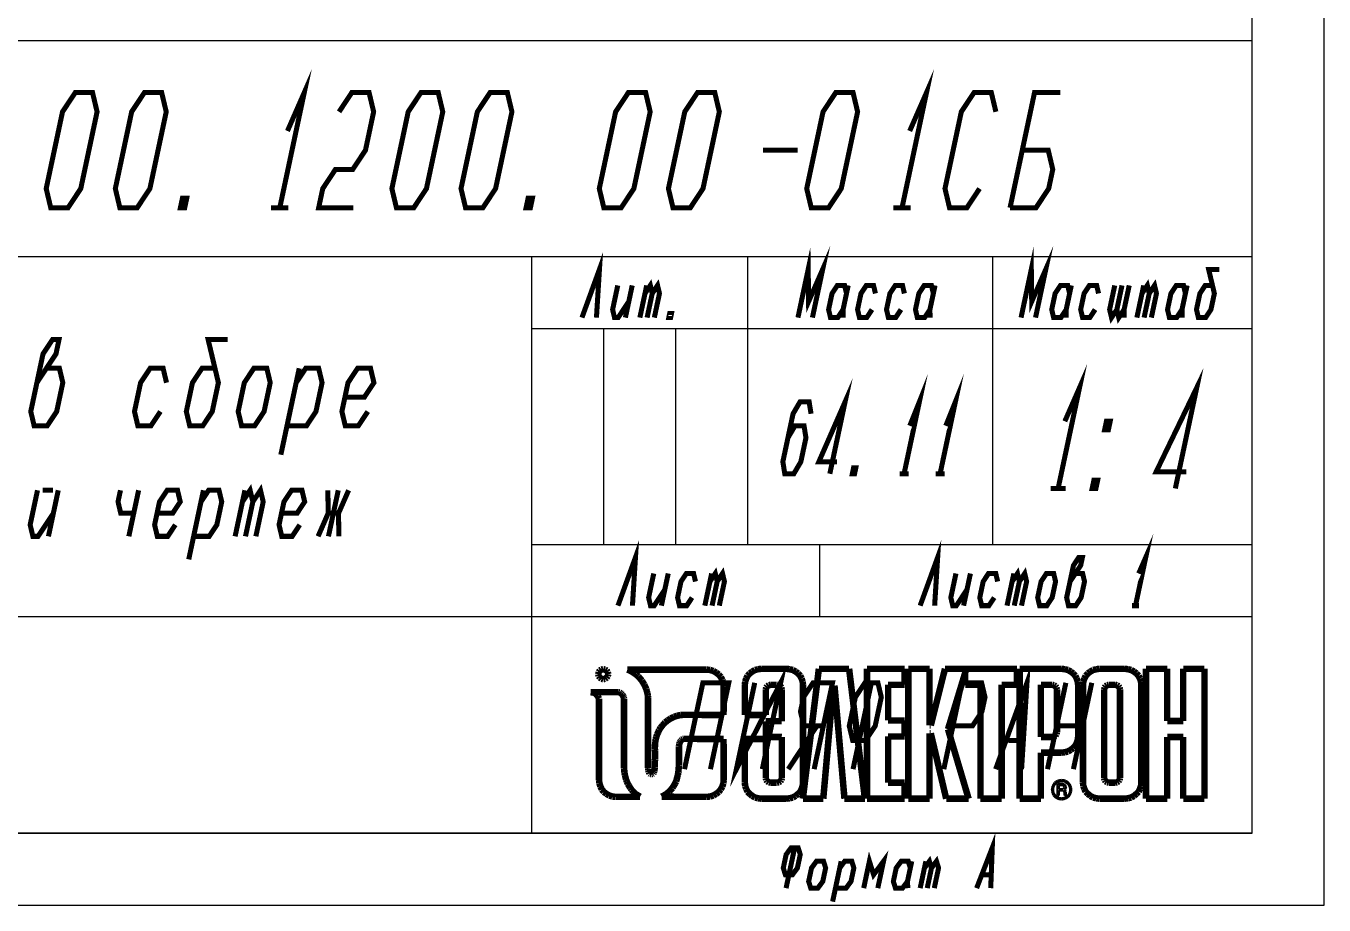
# Model space of a CAD drawing. Header units: millimetres. Extents: x 0 to 420, y 0 to 594.
# Drawn here: x 329.9 to 420, y 0 to 61 of the extents above; entities that cross this region are included whole.
import ezdxf

# ---------------------------------------------------------------- set-up
doc = ezdxf.new("R2010")
doc.units = ezdxf.units.MM
doc.header["$LTSCALE"] = 38.72
doc.layers.get('0').update_dxf_attribs({"linetype": 'CONTINUOUS'})

# ---------------------------------------------------------------- blocks, each defined once
blk = doc.blocks.new('ELEKTRON_BL0', base_point=(390.389, 11.865))
at = {"color": 2, "linetype": 'Continuous'}
for points, const_width in [([(369.609, 16.028), (369.637, 16.167)], 0.452), ([(369.637, 15.903), (369.609, 16.028)], 0.452), ([(369.637, 16.167), (369.72, 16.279)], 0.452), ([(369.72, 16.279), (369.832, 16.348)], 0.452), ([(369.832, 16.348), (369.956, 16.376)], 0.452), ([(369.956, 16.376), (370.082, 16.348)], 0.452), ([(370.082, 16.348), (370.193, 16.279)], 0.452), ([(370.193, 16.279), (370.276, 16.167)], 0.452), ([(370.276, 16.167), (370.304, 16.028)], 0.452), ([(370.304, 16.028), (370.276, 15.903)], 0.452), ([(377.143, 16.348), (371.625, 16.348)], 0.452), ([(371.625, 16.348), (371.708, 16.32)], 0.452), ([(371.708, 16.32), (371.791, 16.279)], 0.452), ([(371.791, 16.279), (371.875, 16.237)], 0.452), ([(371.875, 16.237), (371.958, 16.195)], 0.452), ([(371.958, 16.195), (372.042, 16.14)], 0.452), ([(372.042, 16.14), (372.125, 16.084)], 0.452), ([(372.125, 16.084), (372.208, 16.028)], 0.452), ([(372.208, 16.028), (372.292, 15.959)], 0.452), ([(377.379, 16.32), (377.143, 16.348)], 0.452), ([(377.601, 16.251), (377.379, 16.32)], 0.452), ([(377.796, 16.14), (377.601, 16.251)], 0.452), ([(377.977, 16.001), (377.796, 16.14)], 0.452), ([(378.116, 15.834), (377.977, 16.001)], 0.452), ([(380.131, 16.084), (379.978, 15.917)], 0.452), ([(380.298, 16.209), (380.131, 16.084)], 0.452), ([(380.493, 16.32), (380.298, 16.209)], 0.452), ([(380.715, 16.376), (380.493, 16.32)], 0.452), ([(380.937, 16.404), (380.715, 16.376)], 0.452), ([(382.661, 16.404), (380.937, 16.404)], 0.452), ([(382.897, 16.376), (382.661, 16.404)], 0.452), ([(383.12, 16.32), (382.897, 16.376)], 0.452), ([(383.314, 16.209), (383.12, 16.32)], 0.452), ([(383.481, 16.084), (383.314, 16.209)], 0.452), ([(383.634, 15.917), (383.481, 16.084)], 0.452), ([(384.927, 16.404), (383.815, 7.383)], 0.452), ([(387.026, 16.404), (384.927, 16.404)], 0.452), ([(388.124, 7.383), (387.026, 16.404)], 0.452), ([(390.876, 16.404), (388.263, 16.404)], 0.452), ([(388.263, 16.404), (388.263, 7.383)], 0.452), ([(390.876, 15.292), (390.876, 16.404)], 0.452), ([(392.613, 16.404), (391.14, 16.404)], 0.452), ([(391.14, 16.404), (391.14, 7.383)], 0.452), ([(392.613, 12.47), (392.613, 16.404)], 0.452), ([(393.684, 16.404), (392.697, 12.47)], 0.452), ([(395.171, 16.404), (393.684, 16.404)], 0.452), ([(393.892, 12.206), (395.171, 16.404)], 0.452), ([(398.688, 16.404), (395.088, 16.404)], 0.452), ([(395.088, 16.404), (395.088, 15.292)], 0.452), ([(398.688, 15.292), (398.688, 16.404)], 0.452), ([(401.76, 16.404), (398.868, 16.404)], 0.452), ([(398.868, 16.404), (398.868, 7.383)], 0.452), ([(401.996, 16.376), (401.76, 16.404)], 0.452), ([(402.218, 16.32), (401.996, 16.376)], 0.452), ([(402.413, 16.209), (402.218, 16.32)], 0.452), ([(402.579, 16.084), (402.413, 16.209)], 0.452), ([(402.733, 15.917), (402.579, 16.084)], 0.452), ([(403.608, 16.084), (403.455, 15.917)], 0.452), ([(403.775, 16.209), (403.608, 16.084)], 0.452), ([(403.97, 16.32), (403.775, 16.209)], 0.452), ([(404.192, 16.376), (403.97, 16.32)], 0.452), ([(404.414, 16.404), (404.192, 16.376)], 0.452), ([(406.152, 16.404), (404.414, 16.404)], 0.452), ([(406.388, 16.376), (406.152, 16.404)], 0.452), ([(406.611, 16.32), (406.388, 16.376)], 0.452), ([(406.805, 16.209), (406.611, 16.32)], 0.452), ([(406.972, 16.084), (406.805, 16.209)], 0.452), ([(407.125, 15.917), (406.972, 16.084)], 0.452), ([(409.113, 16.404), (407.639, 16.404)], 0.452), ([(407.639, 16.404), (407.639, 7.383)], 0.452), ([(409.113, 12.776), (409.113, 16.404)], 0.452), ([(411.698, 16.404), (410.224, 16.404)], 0.452), ([(410.224, 16.404), (410.224, 12.776)], 0.452), ([(411.698, 7.383), (411.698, 16.404)], 0.452), ([(369.72, 15.792), (369.637, 15.903)], 0.452), ([(369.832, 15.709), (369.72, 15.792)], 0.452), ([(369.956, 15.681), (369.832, 15.709)], 0.452), ([(370.082, 15.709), (369.956, 15.681)], 0.452), ([(370.193, 15.792), (370.082, 15.709)], 0.452), ([(370.276, 15.903), (370.193, 15.792)], 0.452), ([(372.292, 15.959), (372.389, 15.876)], 0.452), ([(372.389, 15.876), (372.472, 15.778)], 0.452), ([(372.472, 15.778), (372.556, 15.681)], 0.452), ([(372.556, 15.681), (372.639, 15.584)], 0.452), ([(372.639, 15.584), (372.723, 15.445)], 0.452), ([(372.723, 15.445), (372.806, 15.306)], 0.452), ([(372.806, 15.306), (372.876, 15.153)], 0.452), ([(372.876, 15.153), (372.945, 15)], 0.452), ([(378.227, 15.625), (378.116, 15.834)], 0.452), ([(378.297, 15.403), (378.227, 15.625)], 0.452), ([(378.324, 15.167), (378.297, 15.403)], 0.452), ([(378.31, 13.193), (378.324, 15.167)], 0.452), ([(379.812, 15.514), (379.784, 15.292)], 0.452), ([(379.784, 15.292), (379.784, 13.193)], 0.452), ([(379.881, 15.723), (379.812, 15.514)], 0.452), ([(379.978, 15.917), (379.881, 15.723)], 0.452), ([(381.243, 14.972), (381.271, 15.097)], 0.452), ([(381.271, 15.097), (381.341, 15.194)], 0.452), ([(381.341, 15.194), (381.452, 15.264)], 0.452), ([(381.452, 15.264), (381.591, 15.292)], 0.452), ([(381.591, 15.292), (382.008, 15.292)], 0.452), ([(382.008, 15.292), (382.147, 15.264)], 0.452), ([(382.147, 15.264), (382.258, 15.194)], 0.452), ([(382.258, 15.194), (382.327, 15.097)], 0.452), ([(382.327, 15.097), (382.355, 14.972)], 0.452), ([(383.731, 15.723), (383.634, 15.917)], 0.452), ([(383.801, 15.514), (383.731, 15.723)], 0.452), ([(383.829, 15.292), (383.801, 15.514)], 0.452), ([(383.829, 8.495), (383.829, 15.292)], 0.452), ([(385.232, 7.383), (385.928, 15.236)], 0.452), ([(385.928, 15.236), (386.011, 15.236)], 0.452), ([(386.011, 15.236), (386.706, 7.383)], 0.452), ([(389.736, 12.818), (389.736, 15.292)], 0.452), ([(389.736, 15.292), (390.876, 15.292)], 0.452), ([(395.088, 15.292), (396.144, 15.292)], 0.452), ([(396.144, 15.292), (396.144, 7.383)], 0.452), ([(397.617, 7.383), (397.617, 15.292)], 0.452), ([(397.617, 15.292), (398.688, 15.292)], 0.452), ([(400.342, 15.292), (401.12, 15.292)], 0.452), ([(400.342, 11.664), (400.342, 15.292)], 0.452), ([(401.12, 15.292), (401.245, 15.264)], 0.452), ([(401.245, 15.264), (401.356, 15.194)], 0.452), ([(401.356, 15.194), (401.426, 15.097)], 0.452), ([(401.426, 15.097), (401.454, 14.972)], 0.452), ([(402.83, 15.723), (402.733, 15.917)], 0.452), ([(402.899, 15.514), (402.83, 15.723)], 0.452), ([(402.927, 15.292), (402.899, 15.514)], 0.452), ([(402.927, 11.664), (402.927, 15.292)], 0.452), ([(403.289, 15.514), (403.261, 15.292)], 0.452), ([(403.261, 15.292), (403.261, 8.495)], 0.452), ([(403.358, 15.723), (403.289, 15.514)], 0.452), ([(403.455, 15.917), (403.358, 15.723)], 0.452), ([(404.734, 14.972), (404.762, 15.097)], 0.452), ([(404.762, 15.097), (404.831, 15.194)], 0.452), ([(404.831, 15.194), (404.943, 15.264)], 0.452), ([(404.943, 15.264), (405.068, 15.292)], 0.452), ([(405.068, 15.292), (405.499, 15.292)], 0.452), ([(405.499, 15.292), (405.624, 15.264)], 0.452), ([(405.624, 15.264), (405.735, 15.194)], 0.452), ([(405.735, 15.194), (405.804, 15.097)], 0.452), ([(405.804, 15.097), (405.832, 14.972)], 0.452), ([(407.222, 15.723), (407.125, 15.917)], 0.452), ([(407.292, 15.514), (407.222, 15.723)], 0.452), ([(407.319, 15.292), (407.292, 15.514)], 0.452), ([(407.319, 8.495), (407.319, 15.292)], 0.452), ([(371.027, 14.777), (369.081, 14.777)], 0.452), ([(369.081, 14.777), (369.206, 14.764)], 0.452), ([(369.206, 14.764), (369.317, 14.736)], 0.452), ([(369.317, 14.736), (369.401, 14.694)], 0.452), ([(369.401, 14.694), (369.47, 14.638)], 0.452), ([(369.47, 14.638), (369.526, 14.569)], 0.452), ([(369.526, 14.569), (369.581, 14.499)], 0.452), ([(369.581, 14.499), (369.623, 14.416)], 0.452), ([(369.623, 14.416), (369.665, 14.333)], 0.452), ([(369.665, 14.333), (369.665, 8.689)], 0.452), ([(371.096, 14.764), (371.027, 14.777)], 0.452), ([(371.166, 14.722), (371.096, 14.764)], 0.452), ([(371.221, 14.68), (371.166, 14.722)], 0.452), ([(371.277, 14.624), (371.221, 14.68)], 0.452), ([(371.319, 14.555), (371.277, 14.624)], 0.452), ([(371.36, 14.472), (371.319, 14.555)], 0.452), ([(371.388, 14.402), (371.36, 14.472)], 0.452), ([(371.402, 14.333), (371.388, 14.402)], 0.452), ([(371.402, 9.676), (371.402, 14.333)], 0.452), ([(372.945, 15), (372.987, 14.847)], 0.452), ([(372.987, 14.847), (373.028, 14.694)], 0.452), ([(373.028, 14.694), (373.056, 14.541)], 0.452), ([(373.056, 14.541), (373.07, 14.374)], 0.452), ([(373.07, 14.374), (373.07, 9.648)], 0.452), ([(381.243, 13.193), (381.243, 14.972)], 0.452), ([(382.355, 14.972), (382.355, 12.762)], 0.452), ([(401.454, 14.972), (401.454, 11.997)], 0.452), ([(404.734, 8.814), (404.734, 14.972)], 0.452), ([(405.832, 14.972), (405.832, 8.814)], 0.452), ([(373.932, 12.303), (374.085, 12.498)], 0.452), ([(374.085, 12.498), (374.252, 12.678)], 0.452), ([(374.252, 12.678), (374.446, 12.831)], 0.452), ([(374.446, 12.831), (374.641, 12.956)], 0.452), ([(374.641, 12.956), (374.863, 13.068)], 0.452), ([(374.863, 13.068), (375.086, 13.137)], 0.452), ([(375.086, 13.137), (375.322, 13.193)], 0.452), ([(375.322, 13.193), (375.572, 13.207)], 0.452), ([(375.572, 13.207), (378.31, 13.193)], 0.452), ([(379.784, 13.193), (381.243, 13.193)], 0.452), ([(382.355, 12.762), (381.243, 12.762)], 0.452), ([(381.243, 12.762), (381.243, 11.678)], 0.452), ([(390.876, 12.818), (389.736, 12.818)], 0.452), ([(390.876, 11.706), (390.876, 12.818)], 0.452), ([(392.697, 12.47), (392.613, 12.47)], 0.452), ([(410.224, 12.776), (409.113, 12.776)], 0.452), ([(373.57, 11.33), (373.598, 11.497)], 0.452), ([(373.598, 11.497), (373.64, 11.664)], 0.452), ([(373.64, 11.664), (373.696, 11.831)], 0.452), ([(373.696, 11.831), (373.765, 11.984)], 0.452), ([(373.765, 11.984), (373.835, 12.15)], 0.452), ([(373.835, 12.15), (373.932, 12.303)], 0.452), ([(375.405, 11.483), (375.489, 11.525)], 0.452), ([(375.489, 11.525), (375.572, 11.539)], 0.452), ([(375.572, 11.539), (378.31, 11.525)], 0.452), ([(378.31, 11.525), (378.324, 8.689)], 0.452), ([(381.243, 11.525), (379.784, 11.525)], 0.452), ([(379.784, 11.525), (379.784, 8.495)], 0.452), ([(381.243, 11.678), (382.355, 11.664)], 0.452), ([(381.243, 8.814), (381.243, 11.525)], 0.452), ([(382.355, 11.664), (382.355, 8.814)], 0.452), ([(389.736, 8.495), (389.736, 11.706)], 0.452), ([(389.736, 11.706), (390.876, 11.706)], 0.452), ([(392.613, 7.383), (392.613, 11.928)], 0.452), ([(392.613, 11.928), (392.697, 11.928)], 0.452), ([(392.697, 11.928), (393.767, 7.383)], 0.452), ([(395.324, 7.383), (393.892, 12.206)], 0.452), ([(401.12, 11.664), (400.342, 11.664)], 0.452), ([(401.245, 11.692), (401.12, 11.664)], 0.452), ([(401.356, 11.761), (401.245, 11.692)], 0.452), ([(401.426, 11.872), (401.356, 11.761)], 0.452), ([(401.454, 11.997), (401.426, 11.872)], 0.452), ([(402.899, 11.455), (402.927, 11.664)], 0.452), ([(409.113, 7.383), (409.113, 11.664)], 0.452), ([(409.113, 11.664), (410.224, 11.664)], 0.452), ([(410.224, 11.664), (410.224, 7.383)], 0.452), ([(373.543, 10.969), (373.557, 11.149)], 0.452), ([(373.543, 10.83), (373.543, 10.969)], 0.452), ([(373.557, 10.691), (373.543, 10.83)], 0.452), ([(373.557, 11.149), (373.57, 11.33)], 0.452), ([(373.557, 10.552), (373.557, 10.691)], 0.452), ([(375.211, 11.025), (375.225, 11.108)], 0.452), ([(375.211, 10.871), (375.211, 11.025)], 0.452), ([(375.211, 10.719), (375.211, 10.871)], 0.452), ([(375.211, 10.58), (375.211, 10.719)], 0.452), ([(375.225, 11.108), (375.239, 11.191)], 0.452), ([(375.239, 11.191), (375.266, 11.275)], 0.452), ([(375.266, 11.275), (375.308, 11.358)], 0.452), ([(375.308, 11.358), (375.35, 11.428)], 0.452), ([(375.35, 11.428), (375.405, 11.483)], 0.452), ([(401.76, 10.58), (401.996, 10.607)], 0.452), ([(401.996, 10.607), (402.218, 10.663)], 0.452), ([(402.218, 10.663), (402.413, 10.774)], 0.452), ([(402.413, 10.774), (402.579, 10.899)], 0.452), ([(402.579, 10.899), (402.733, 11.066)], 0.452), ([(402.733, 11.066), (402.83, 11.247)], 0.452), ([(402.83, 11.247), (402.899, 11.455)], 0.452), ([(373.543, 9.996), (373.557, 10.135)], 0.452), ([(373.543, 9.857), (373.543, 9.996)], 0.452), ([(373.543, 9.773), (373.543, 9.857)], 0.452), ([(373.543, 9.676), (373.543, 9.773)], 0.452), ([(373.557, 10.413), (373.557, 10.552)], 0.452), ([(373.557, 10.274), (373.557, 10.413)], 0.452), ([(373.557, 10.135), (373.557, 10.274)], 0.452), ([(375.197, 9.551), (375.211, 9.718)], 0.452), ([(375.211, 10.427), (375.211, 10.58)], 0.452), ([(375.211, 10.274), (375.211, 10.427)], 0.452), ([(375.211, 10.135), (375.211, 10.274)], 0.452), ([(375.211, 9.982), (375.211, 10.135)], 0.452), ([(375.211, 9.829), (375.211, 9.982)], 0.452), ([(375.211, 9.718), (375.211, 9.829)], 0.452), ([(400.342, 7.383), (400.342, 10.58)], 0.452), ([(400.342, 10.58), (401.76, 10.58)], 0.452), ([(371.402, 9.509), (371.402, 9.676)], 0.452), ([(371.416, 9.356), (371.402, 9.509)], 0.452), ([(371.43, 9.19), (371.416, 9.356)], 0.452), ([(371.458, 9.037), (371.43, 9.19)], 0.452), ([(371.499, 8.884), (371.458, 9.037)], 0.452), ([(371.541, 8.717), (371.499, 8.884)], 0.452), ([(373.07, 9.648), (373.07, 9.593)], 0.452), ([(373.07, 9.593), (373.07, 9.523)], 0.452), ([(373.07, 9.523), (373.084, 9.454)], 0.452), ([(373.084, 9.454), (373.084, 9.384)], 0.452), ([(373.084, 9.384), (373.098, 9.315)], 0.452), ([(373.098, 9.315), (373.112, 9.245)], 0.452), ([(373.112, 9.245), (373.14, 9.19)], 0.452), ([(373.14, 9.19), (373.167, 9.134)], 0.452), ([(373.167, 9.134), (373.209, 9.106)], 0.452), ([(373.209, 9.106), (373.292, 9.092)], 0.452), ([(373.292, 9.092), (373.376, 9.106)], 0.452), ([(373.376, 9.106), (373.432, 9.134)], 0.452), ([(373.432, 9.134), (373.473, 9.204)], 0.452), ([(373.473, 9.204), (373.501, 9.287)], 0.452), ([(373.501, 9.287), (373.515, 9.384)], 0.452), ([(373.515, 9.384), (373.529, 9.482)], 0.452), ([(373.529, 9.482), (373.543, 9.579)], 0.452), ([(373.543, 9.579), (373.543, 9.676)], 0.452), ([(375.058, 8.731), (375.099, 8.884)], 0.452), ([(375.099, 8.884), (375.141, 9.051)], 0.452), ([(375.141, 9.051), (375.169, 9.217)], 0.452), ([(375.169, 9.217), (375.183, 9.384)], 0.452), ([(375.183, 9.384), (375.197, 9.551)], 0.452), ([(381.271, 8.689), (381.243, 8.814)], 0.452), ([(382.355, 8.814), (382.327, 8.689)], 0.452), ([(404.762, 8.689), (404.734, 8.814)], 0.452), ([(405.832, 8.814), (405.804, 8.689)], 0.452), ([(369.665, 8.689), (369.692, 8.453)], 0.452), ([(369.692, 8.453), (369.762, 8.231)], 0.452), ([(369.762, 8.231), (369.859, 8.022)], 0.452), ([(369.859, 8.022), (369.998, 7.855)], 0.452), ([(371.597, 8.564), (371.541, 8.717)], 0.452), ([(371.666, 8.411), (371.597, 8.564)], 0.452), ([(371.75, 8.272), (371.666, 8.411)], 0.452), ([(371.833, 8.133), (371.75, 8.272)], 0.452), ([(371.916, 8.008), (371.833, 8.133)], 0.452), ([(372.014, 7.897), (371.916, 8.008)], 0.452), ([(372.125, 7.786), (372.014, 7.897)], 0.452), ([(374.543, 7.883), (374.655, 8.008)], 0.452), ([(374.655, 8.008), (374.766, 8.133)], 0.452), ([(374.766, 8.133), (374.849, 8.272)], 0.452), ([(374.849, 8.272), (374.947, 8.439)], 0.452), ([(374.947, 8.439), (375.016, 8.578)], 0.452), ([(375.016, 8.578), (375.058, 8.731)], 0.452), ([(378.116, 8.022), (377.977, 7.855)], 0.452), ([(378.227, 8.231), (378.116, 8.022)], 0.452), ([(378.297, 8.453), (378.227, 8.231)], 0.452), ([(378.324, 8.689), (378.297, 8.453)], 0.452), ([(379.784, 8.495), (379.812, 8.272)], 0.452), ([(379.812, 8.272), (379.881, 8.064)], 0.452), ([(379.881, 8.064), (379.978, 7.869)], 0.452), ([(381.341, 8.592), (381.271, 8.689)], 0.452), ([(381.452, 8.522), (381.341, 8.592)], 0.452), ([(381.591, 8.495), (381.452, 8.522)], 0.452), ([(382.008, 8.495), (381.591, 8.495)], 0.452), ([(382.147, 8.522), (382.008, 8.495)], 0.452), ([(382.258, 8.592), (382.147, 8.522)], 0.452), ([(382.327, 8.689), (382.258, 8.592)], 0.452), ([(383.634, 7.869), (383.731, 8.064)], 0.452), ([(383.731, 8.064), (383.801, 8.272)], 0.452), ([(383.801, 8.272), (383.829, 8.495)], 0.452), ([(390.876, 8.495), (389.736, 8.495)], 0.452), ([(390.876, 7.383), (390.876, 8.495)], 0.452), ([(401.12, 8.147), (401.106, 8.008)], 0.151), ([(401.162, 8.272), (401.12, 8.147)], 0.151), ([(401.217, 8.383), (401.162, 8.272)], 0.151), ([(401.19, 8.008), (401.204, 8.119)], 0.151), ([(401.204, 8.119), (401.231, 8.231)], 0.151), ([(401.301, 8.495), (401.217, 8.383)], 0.151), ([(401.231, 8.231), (401.287, 8.342)], 0.151), ([(401.287, 8.342), (401.356, 8.425)], 0.151), ([(401.398, 8.578), (401.301, 8.495)], 0.151), ([(401.356, 8.425), (401.454, 8.495)], 0.151), ([(401.523, 8.634), (401.398, 8.578)], 0.151), ([(401.454, 8.495), (401.551, 8.564)], 0.151), ([(401.495, 7.605), (401.495, 8.411)], 0.151), ([(401.495, 8.411), (401.871, 8.411)], 0.151), ([(401.634, 8.675), (401.523, 8.634)], 0.151), ([(401.551, 8.564), (401.662, 8.592)], 0.151), ([(401.593, 8.314), (401.593, 8.05)], 0.151), ([(401.843, 8.314), (401.593, 8.314)], 0.151), ([(401.593, 8.05), (401.843, 8.05)], 0.151), ([(401.773, 8.689), (401.634, 8.675)], 0.151), ([(401.662, 8.592), (401.773, 8.606)], 0.151), ([(401.912, 8.675), (401.773, 8.689)], 0.151), ([(401.773, 8.606), (401.898, 8.592)], 0.151), ([(401.885, 8.3), (401.843, 8.314)], 0.151), ([(401.843, 8.05), (401.898, 8.064)], 0.151), ([(401.871, 8.411), (401.954, 8.397)], 0.151), ([(401.926, 8.272), (401.885, 8.3)], 0.151), ([(401.898, 8.592), (402.01, 8.564)], 0.151), ([(401.898, 8.064), (401.926, 8.092)], 0.151), ([(402.038, 8.634), (401.912, 8.675)], 0.151), ([(401.954, 8.244), (401.926, 8.272)], 0.151), ([(401.926, 8.092), (401.954, 8.133)], 0.151), ([(401.954, 8.397), (402.024, 8.342)], 0.151), ([(401.968, 8.189), (401.954, 8.244)], 0.151), ([(401.954, 8.133), (401.968, 8.189)], 0.151), ([(402.01, 8.564), (402.107, 8.495)], 0.151), ([(402.024, 8.342), (402.079, 8.272)], 0.151), ([(402.051, 8.064), (402.024, 8.022)], 0.151), ([(402.149, 8.578), (402.038, 8.634)], 0.151), ([(402.079, 8.133), (402.051, 8.064)], 0.151), ([(402.079, 8.272), (402.093, 8.203)], 0.151), ([(402.093, 8.203), (402.079, 8.133)], 0.151), ([(402.107, 8.495), (402.204, 8.425)], 0.151), ([(402.26, 8.495), (402.149, 8.578)], 0.151), ([(402.204, 8.425), (402.274, 8.342)], 0.151), ([(402.343, 8.383), (402.26, 8.495)], 0.151), ([(402.274, 8.342), (402.329, 8.231)], 0.151), ([(402.329, 8.231), (402.357, 8.119)], 0.151), ([(402.399, 8.272), (402.343, 8.383)], 0.151), ([(402.357, 8.119), (402.371, 8.008)], 0.151), ([(402.441, 8.147), (402.399, 8.272)], 0.151), ([(402.455, 8.008), (402.441, 8.147)], 0.151), ([(403.261, 8.495), (403.289, 8.272)], 0.452), ([(403.289, 8.272), (403.358, 8.064)], 0.452), ([(403.358, 8.064), (403.455, 7.869)], 0.452), ([(404.831, 8.592), (404.762, 8.689)], 0.452), ([(404.943, 8.522), (404.831, 8.592)], 0.452), ([(405.068, 8.495), (404.943, 8.522)], 0.452), ([(405.499, 8.495), (405.068, 8.495)], 0.452), ([(405.624, 8.522), (405.499, 8.495)], 0.452), ([(405.735, 8.592), (405.624, 8.522)], 0.452), ([(405.804, 8.689), (405.735, 8.592)], 0.452), ([(407.125, 7.869), (407.222, 8.064)], 0.452), ([(407.222, 8.064), (407.292, 8.272)], 0.452), ([(407.292, 8.272), (407.319, 8.495)], 0.452), ([(369.998, 7.855), (370.179, 7.716)], 0.452), ([(370.179, 7.716), (370.374, 7.605)], 0.452), ([(370.374, 7.605), (370.596, 7.535)], 0.452), ([(370.596, 7.535), (370.832, 7.508)], 0.452), ([(370.832, 7.508), (372.514, 7.522)], 0.452), ([(372.236, 7.689), (372.125, 7.786)], 0.452), ([(372.375, 7.605), (372.236, 7.689)], 0.452), ([(372.514, 7.522), (372.375, 7.605)], 0.452), ([(374.015, 7.522), (374.168, 7.605)], 0.452), ([(377.143, 7.508), (374.015, 7.522)], 0.452), ([(374.168, 7.605), (374.307, 7.689)], 0.452), ([(374.307, 7.689), (374.432, 7.786)], 0.452), ([(374.432, 7.786), (374.543, 7.883)], 0.452), ([(377.379, 7.535), (377.143, 7.508)], 0.452), ([(377.601, 7.605), (377.379, 7.535)], 0.452), ([(377.796, 7.716), (377.601, 7.605)], 0.452), ([(377.977, 7.855), (377.796, 7.716)], 0.452), ([(379.978, 7.869), (380.131, 7.716)], 0.452), ([(380.131, 7.716), (380.298, 7.577)], 0.452), ([(380.298, 7.577), (380.493, 7.466)], 0.452), ([(380.493, 7.466), (380.715, 7.411)], 0.452), ([(380.715, 7.411), (380.937, 7.383)], 0.452), ([(380.937, 7.383), (382.661, 7.383)], 0.452), ([(382.661, 7.383), (382.897, 7.411)], 0.452), ([(382.897, 7.411), (383.12, 7.466)], 0.452), ([(383.12, 7.466), (383.314, 7.577)], 0.452), ([(383.314, 7.577), (383.481, 7.716)], 0.452), ([(383.481, 7.716), (383.634, 7.869)], 0.452), ([(383.815, 7.383), (385.232, 7.383)], 0.452), ([(386.706, 7.383), (388.124, 7.383)], 0.452), ([(388.263, 7.383), (390.876, 7.383)], 0.452), ([(391.14, 7.383), (392.613, 7.383)], 0.452), ([(393.767, 7.383), (395.324, 7.383)], 0.452), ([(396.144, 7.383), (397.617, 7.383)], 0.452), ([(398.868, 7.383), (400.342, 7.383)], 0.452), ([(401.106, 8.008), (401.12, 7.869)], 0.151), ([(401.12, 7.869), (401.162, 7.744)], 0.151), ([(401.162, 7.744), (401.217, 7.619)], 0.151), ([(401.204, 7.883), (401.19, 8.008)], 0.151), ([(401.231, 7.772), (401.204, 7.883)], 0.151), ([(401.217, 7.619), (401.301, 7.522)], 0.151), ([(401.287, 7.675), (401.231, 7.772)], 0.151), ([(401.356, 7.591), (401.287, 7.675)], 0.151), ([(401.301, 7.522), (401.398, 7.438)], 0.151), ([(401.454, 7.508), (401.356, 7.591)], 0.151), ([(401.398, 7.438), (401.523, 7.383)], 0.151), ([(401.551, 7.452), (401.454, 7.508)], 0.151), ([(401.593, 7.605), (401.495, 7.605)], 0.151), ([(401.523, 7.383), (401.634, 7.341)], 0.151), ([(401.662, 7.424), (401.551, 7.452)], 0.151), ([(401.843, 7.953), (401.593, 7.953)], 0.151), ([(401.593, 7.953), (401.593, 7.605)], 0.151), ([(401.634, 7.341), (401.773, 7.327)], 0.151), ([(401.773, 7.411), (401.662, 7.424)], 0.151), ([(401.898, 7.424), (401.773, 7.411)], 0.151), ([(401.773, 7.327), (401.912, 7.341)], 0.151), ([(401.898, 7.939), (401.843, 7.953)], 0.151), ([(401.94, 7.911), (401.898, 7.939)], 0.151), ([(402.01, 7.452), (401.898, 7.424)], 0.151), ([(401.912, 7.341), (402.038, 7.383)], 0.151), ([(401.954, 7.869), (401.94, 7.911)], 0.151), ([(401.968, 7.827), (401.954, 7.869)], 0.151), ([(402.024, 8.022), (401.968, 7.994)], 0.151), ([(401.968, 7.994), (402.024, 7.967)], 0.151), ([(401.968, 7.702), (401.968, 7.827)], 0.151), ([(401.968, 7.675), (401.968, 7.702)], 0.151), ([(401.968, 7.647), (401.968, 7.675)], 0.151), ([(401.968, 7.619), (401.968, 7.647)], 0.151), ([(401.982, 7.605), (401.968, 7.619)], 0.151), ([(402.107, 7.605), (401.982, 7.605)], 0.151), ([(402.107, 7.508), (402.01, 7.452)], 0.151), ([(402.024, 7.967), (402.051, 7.925)], 0.151), ([(402.038, 7.383), (402.149, 7.438)], 0.151), ([(402.051, 7.925), (402.079, 7.883)], 0.151), ([(402.079, 7.883), (402.079, 7.827)], 0.151), ([(402.079, 7.827), (402.079, 7.702)], 0.151), ([(402.079, 7.702), (402.079, 7.661)], 0.151), ([(402.079, 7.661), (402.093, 7.633)], 0.151), ([(402.093, 7.633), (402.093, 7.619)], 0.151), ([(402.093, 7.619), (402.107, 7.605)], 0.151), ([(402.204, 7.591), (402.107, 7.508)], 0.151), ([(402.149, 7.438), (402.26, 7.522)], 0.151), ([(402.274, 7.675), (402.204, 7.591)], 0.151), ([(402.26, 7.522), (402.343, 7.619)], 0.151), ([(402.329, 7.772), (402.274, 7.675)], 0.151), ([(402.357, 7.883), (402.329, 7.772)], 0.151), ([(402.343, 7.619), (402.399, 7.744)], 0.151), ([(402.371, 8.008), (402.357, 7.883)], 0.151), ([(402.399, 7.744), (402.441, 7.869)], 0.151), ([(402.441, 7.869), (402.455, 8.008)], 0.151), ([(403.455, 7.869), (403.608, 7.716)], 0.452), ([(403.608, 7.716), (403.775, 7.577)], 0.452), ([(403.775, 7.577), (403.97, 7.466)], 0.452), ([(403.97, 7.466), (404.192, 7.411)], 0.452), ([(404.192, 7.411), (404.414, 7.383)], 0.452), ([(404.414, 7.383), (406.152, 7.383)], 0.452), ([(406.152, 7.383), (406.388, 7.411)], 0.452), ([(406.388, 7.411), (406.611, 7.466)], 0.452), ([(406.611, 7.466), (406.805, 7.577)], 0.452), ([(406.805, 7.577), (406.972, 7.716)], 0.452), ([(406.972, 7.716), (407.125, 7.869)], 0.452), ([(407.639, 7.383), (409.113, 7.383)], 0.452), ([(410.224, 7.383), (411.698, 7.383)], 0.452)]:
    blk.add_lwpolyline(points, dxfattribs=dict(at, const_width=const_width))

msp = doc.modelspace()

# ---------------------------------------------------------------- linework, layer by layer
at = {"color": 7, "linetype": 'Continuous'}
for p, q in [((420, 0), (420, 594)), ((415, 5), (415, 589)), ((415, 60), (230, 60)), ((415, 5), (415, 60)), ((415, 45), (230, 45)), ((365, 5), (365, 45)), ((380, 25), (380, 45)), ((397, 25), (397, 45)), ((415, 40), (365, 40)), ((370, 25), (370, 40)), ((375, 25), (375, 40)), ((415, 25), (365, 25)), ((385, 20), (385, 25)), ((415, 20), (230, 20)), ((20, 5), (415, 5)), ((415, 5), (230, 5)), ((0, 0), (420, 0))]:
    msp.add_line(p, q, dxfattribs=at)
at = {"color": 2, "linetype": 'Continuous', "const_width": 0.35}
for points in [[(348.0336289, 53.7439697), (349.2004453, 56.4106372), (347.5, 48.4106401)], [(391.2336367, 53.7439697), (392.4004531, 56.4106372), (390.7000078, 48.4106401)], [(331.6000156, 48.4106401), (331.2834219, 49.7439712), (332.4170234, 55.0773062), (333.3004609, 56.4106372), (334.5004492, 56.4106372), (334.817043, 55.0773062), (333.6833984, 49.7439712), (332.8000039, 48.4106401), (331.6000156, 48.4106401)], [(336.4000117, 48.4106401), (336.083418, 49.7439712), (337.2170625, 55.0773062), (338.100457, 56.4106372), (339.3004453, 56.4106372), (339.6170391, 55.0773062), (338.4833945, 49.7439712), (337.6, 48.4106401), (336.4000117, 48.4106401)], [(351.6170508, 55.0773062), (352.5004453, 56.4106372), (353.7004336, 56.4106372), (354.0170273, 55.0773062), (353.4502266, 52.4106387), (352.566832, 51.0773022), (351.3668008, 51.0773022), (350.4834062, 49.7439712), (350.1999844, 48.4106401), (352.6000039, 48.4106401)], [(355.5999961, 48.4106401), (355.2834023, 49.7439712), (356.4170469, 55.0773062), (357.3004414, 56.4106372), (358.5004727, 56.4106372), (358.8170234, 55.0773062), (357.6834219, 49.7439712), (356.7999844, 48.4106401), (355.5999961, 48.4106401)], [(360.3999922, 48.4106401), (360.0833984, 49.7439712), (361.217043, 55.0773062), (362.1004375, 56.4106372), (363.3004687, 56.4106372), (363.6170625, 55.0773062), (362.483418, 49.7439712), (361.5999805, 48.4106401), (360.3999922, 48.4106401)], [(369.9999844, 48.4106401), (369.6833906, 49.7439712), (370.8170352, 55.0773062), (371.7004727, 56.4106372), (372.9004609, 56.4106372), (373.2170547, 55.0773062), (372.0834102, 49.7439712), (371.2000156, 48.4106401), (369.9999844, 48.4106401)], [(374.7999805, 48.4106401), (374.4834297, 49.7439712), (375.6170313, 55.0773062), (376.5004687, 56.4106372), (377.700457, 56.4106372), (378.0170508, 55.0773062), (376.8834063, 49.7439712), (376.0000117, 48.4106401), (374.7999805, 48.4106401)], [(384.4000156, 48.4106401), (384.0834219, 49.7439712), (385.2170234, 55.0773062), (386.1004609, 56.4106372), (387.3004492, 56.4106372), (387.617043, 55.0773062), (386.4833984, 49.7439712), (385.6000039, 48.4106401), (384.4000156, 48.4106401)], [(397.2170352, 55.0773062), (396.9004414, 56.4106372), (395.7004531, 56.4106372), (394.8170586, 55.0773062), (393.6834141, 49.7439712), (394.0000078, 48.4106401), (395.1999961, 48.4106401), (396.0833906, 49.7439712)], [(398.1999883, 48.4106401), (399.9004336, 56.4106372), (401.7004375, 56.4106372)], [(381.0502148, 52.4106387), (383.4502344, 52.4106387)], [(398.1999883, 48.4106401), (399.9999922, 48.4106401), (400.8834297, 49.7439712), (401.1668086, 51.0773022), (400.8502148, 52.4106387), (399.0502109, 52.4106387)], [(340.9, 48.4106401), (340.5999922, 48.4106401), (340.7417031, 49.0773057), (341.0417109, 49.0773057), (340.9, 48.4106401)], [(364.8999805, 48.4106401), (364.6000156, 48.4106401), (364.7416836, 49.0773057), (365.0416914, 49.0773057), (364.8999805, 48.4106401)], [(346.8999844, 48.4106401), (348.1000156, 48.4106401)], [(390.0999922, 48.4106401), (391.2999805, 48.4106401)], [(368.4800078, 40.7875784), (369.6945625, 44.1375806), (369.4850039, 40.7875784)], [(383.4749844, 40.7875784), (384.1870625, 44.1375806), (384.2148633, 41.9042449), (385.1920586, 44.1375806), (384.4799805, 40.7875784)], [(398.9650039, 40.7875784), (399.677082, 44.1375806), (399.7048398, 41.9042449), (400.6820781, 44.1375806), (399.97, 40.7875784)], [(412.2534766, 43.0209141), (411.750957, 43.0209141), (411.3810391, 42.4625808), (411.1436797, 41.3459116), (411.2762383, 40.7875784), (411.7787578, 40.7875784), (412.1486758, 41.3459116), (412.3860352, 42.4625808), (411.9883164, 44.1375806), (412.7420742, 44.1375806)], [(372.8560313, 42.4625808), (373.2259492, 43.0209141), (373.3585508, 42.4625808), (373.0025117, 40.7875784)], [(373.3585508, 42.4625808), (373.7284687, 43.0209141), (373.8610273, 42.4625808), (373.5049883, 40.7875784)], [(407.3610117, 42.4625808), (407.7309727, 43.0209141), (407.8635312, 42.4625808), (407.5074922, 40.7875784)], [(407.8635312, 42.4625808), (408.2334492, 43.0209141), (408.3660508, 42.4625808), (408.0100117, 40.7875784)], [(370.9647187, 43.0209141), (370.6086797, 41.3459116), (370.7412383, 40.7875784), (370.9925195, 40.7875784), (371.7323555, 41.9042449)], [(371.9697148, 43.0209141), (371.4949961, 40.7875784)], [(372.4999922, 40.7875784), (372.9747109, 43.0209141)], [(386.8460117, 42.4625808), (386.7134531, 43.0209141), (386.2109766, 43.0209141), (385.8410156, 42.4625808), (385.6036562, 41.3459116), (385.7362578, 40.7875784), (386.2387344, 40.7875784), (386.6086953, 41.3459116)], [(386.9646914, 43.0209141), (386.6086953, 41.3459116), (386.6156133, 40.7875784)], [(388.8560469, 42.4625808), (388.7234453, 43.0209141), (388.2209687, 43.0209141), (387.8510508, 42.4625808), (387.6136914, 41.3459116), (387.74625, 40.7875784), (388.2487695, 40.7875784), (388.6186875, 41.3459116)], [(390.8660391, 42.4625808), (390.7334805, 43.0209141), (390.2309609, 43.0209141), (389.861043, 42.4625808), (389.6236836, 41.3459116), (389.7562422, 40.7875784), (390.2587617, 40.7875784), (390.6286797, 41.3459116)], [(392.8760312, 42.4625808), (392.7434727, 43.0209141), (392.2409531, 43.0209141), (391.8710352, 42.4625808), (391.6336758, 41.3459116), (391.7662344, 40.7875784), (392.2687539, 40.7875784), (392.6386719, 41.3459116)], [(392.9947109, 43.0209141), (392.6386719, 41.3459116), (392.6456328, 40.7875784)], [(402.3360313, 42.4625808), (402.2034727, 43.0209141), (401.7009531, 43.0209141), (401.3310352, 42.4625808), (401.0936758, 41.3459116), (401.2262344, 40.7875784), (401.7287539, 40.7875784), (402.0986719, 41.3459116)], [(402.4547109, 43.0209141), (402.0986719, 41.3459116), (402.1056328, 40.7875784)], [(404.3460234, 42.4625808), (404.2134648, 43.0209141), (403.7109453, 43.0209141), (403.3410273, 42.4625808), (403.103668, 41.3459116), (403.2362695, 40.7875784), (403.7387461, 40.7875784), (404.1086641, 41.3459116)], [(405.4696992, 43.0209141), (405.1136602, 41.3459116), (405.2462617, 40.7875784), (405.6161797, 41.3459116), (405.7487383, 40.7875784), (406.1186563, 41.3459116), (406.4746953, 43.0209141)], [(405.9722188, 43.0209141), (405.6161797, 41.3459116)], [(407.0050156, 40.7875784), (407.4796914, 43.0209141)], [(410.376043, 42.4625808), (410.2434414, 43.0209141), (409.7409648, 43.0209141), (409.3710469, 42.4625808), (409.1336875, 41.3459116), (409.2662461, 40.7875784), (409.7687656, 40.7875784), (410.1386836, 41.3459116)], [(410.4947227, 43.0209141), (410.1386836, 41.3459116), (410.1456445, 40.7875784)], [(406.1186563, 41.3459116), (406.1256172, 40.7875784)], [(374.635625, 40.7875784), (374.5099844, 40.7875784), (374.5693242, 41.0667463), (374.6949648, 41.0667463), (374.635625, 40.7875784)], [(330.6376875, 36.2667556), (331.9628008, 38.2667549), (332.1753242, 39.2667559), (331.7253555, 39.2667559), (331.0627773, 38.2667549), (330.2125547, 34.2667563), (330.45, 33.2667554), (331.3499805, 33.2667554), (332.0125586, 34.2667563), (332.4376484, 36.2667556), (332.2002461, 37.2667566), (331.3002227, 37.2667566)], [(343.0002266, 37.2667566), (342.1002461, 37.2667566), (341.437668, 36.2667556), (341.0125352, 34.2667563), (341.2499805, 33.2667554), (342.1500039, 33.2667554), (342.8125391, 34.2667563), (343.2376719, 36.2667556), (342.5253359, 39.2667559), (343.8753281, 39.2667559)], [(339.6376641, 36.2667556), (339.4002188, 37.2667566), (338.5002383, 37.2667566), (337.8376602, 36.2667556), (337.4125703, 34.2667563), (337.6500156, 33.2667554), (338.5499961, 33.2667554), (339.2125742, 34.2667563)], [(344.612543, 34.2667563), (344.8499883, 33.2667554), (345.7500117, 33.2667554), (346.4125469, 34.2667563), (346.8376797, 36.2667556), (346.6002344, 37.2667566), (345.7002109, 37.2667566), (345.0376758, 36.2667556), (344.612543, 34.2667563)], [(347.5748945, 31.2667561), (348.850207, 37.2667566)], [(347.9999844, 33.2667554), (349.3500195, 33.2667554), (350.0125547, 34.2667563), (350.4376875, 36.2667556), (350.2002422, 37.2667566), (349.3002187, 37.2667566), (348.6376836, 36.2667556)], [(352.025125, 35.2667546), (353.3751172, 35.2667546), (354.0376523, 36.2667556), (353.800207, 37.2667566), (352.9002266, 37.2667566), (352.2376484, 36.2667556), (351.8125586, 34.2667563), (352.0500039, 33.2667554), (352.9499844, 33.2667554), (353.6125625, 34.2667563)], [(402.0044414, 33.5884758), (403.0253789, 35.9218079), (401.5375, 28.9218091)], [(409.6750078, 28.9218091), (411.1628867, 35.9218079), (408.3480039, 30.0884751), (410.4479727, 30.0884751)], [(385.6874883, 29.9441484), (386.7502773, 34.9441479), (384.9271133, 30.7774817), (386.1771172, 30.7774817)], [(391.2397813, 33.2774814), (391.9065273, 34.9441479), (390.8437383, 29.9441484)], [(393.7397891, 33.2774814), (394.4065352, 34.9441479), (393.3437461, 29.9441484)], [(384.3856641, 34.1108147), (384.2502695, 34.9441479), (383.6252891, 34.9441479), (383.1356602, 34.1108147), (382.4271484, 30.7774817), (382.5625, 29.9441484), (383.1874805, 29.9441484), (383.6771094, 30.7774817), (384.0313867, 32.4441482), (383.8960352, 33.2774814), (383.2710117, 33.2774814), (382.7813828, 32.4441482)], [(405.0304297, 33.0051401), (404.7679336, 33.0051401), (404.8919414, 33.5884758), (405.1544375, 33.5884758), (405.0304297, 33.0051401)], [(387.4062383, 29.9441484), (387.2500039, 29.9441484), (387.3385625, 30.3608164), (387.4947969, 30.3608164), (387.4062383, 29.9441484)], [(390.5312695, 29.9441484), (391.15625, 29.9441484)], [(393.0312344, 29.9441484), (393.6562578, 29.9441484)], [(330.6801836, 28.7992004), (330.1700586, 26.3991997), (330.3599805, 25.5992021), (330.7200156, 25.5992021), (331.7800977, 27.1992)], [(331.0401758, 28.7992004), (331.7601602, 28.7992004)], [(332.1201953, 28.7992004), (331.44, 25.5992021)], [(336.4401875, 28.7992004), (336.2701172, 27.9992002), (336.460082, 27.1992), (337.3601055, 27.1992)], [(337.7001602, 28.7992004), (337.0200078, 25.5992021)], [(338.9800703, 27.1992), (340.0600898, 27.1992), (340.5901523, 27.9992002), (340.4001875, 28.7992004), (339.6801602, 28.7992004), (339.1501406, 27.9992002), (338.810043, 26.3991997), (339.0000078, 25.5992021), (339.7199922, 25.5992021), (340.2500547, 26.3991997)], [(341.1798984, 23.9992017), (342.2001914, 28.7992004)], [(341.5199961, 25.5992021), (342.6000156, 25.5992021), (343.1300352, 26.3991997), (343.4701328, 27.9992002), (343.280168, 28.7992004), (342.5601836, 28.7992004), (342.0301211, 27.9992002)], [(344.4000195, 25.5992021), (345.0801719, 28.7992004)], [(344.9101445, 27.9992002), (345.4401641, 28.7992004), (345.6301289, 27.9992002), (345.1200039, 25.5992021)], [(345.6301289, 27.9992002), (346.1601914, 28.7992004), (346.3501562, 27.9992002), (345.8399883, 25.5992021)], [(347.6200977, 27.1992), (348.7000742, 27.1992), (349.2301367, 27.9992002), (349.0401719, 28.7992004), (348.3201875, 28.7992004), (347.790125, 27.9992002), (347.4500273, 26.3991997), (347.6399922, 25.5992021), (348.3600195, 25.5992021), (348.8900391, 26.3991997)], [(350.1599805, 25.5992021), (350.8600703, 27.1992), (350.8401758, 28.7992004)], [(351.5601602, 28.7992004), (350.8800078, 25.5992021)], [(352.2801875, 28.7992004), (351.5800977, 27.1992), (351.5999922, 25.5992021)], [(401.0125078, 28.9218091), (402.0624922, 28.9218091)], [(404.1625039, 28.9218091), (403.9000078, 28.9218091), (404.0239727, 29.5051421), (404.2865117, 29.5051421), (404.1625039, 28.9218091)], [(350.8600703, 27.1992), (351.5800977, 27.1992)], [(370.9800156, 20.787579), (372.1945703, 24.1375798), (371.9850117, 20.787579)], [(391.9599805, 20.787579), (393.1745781, 24.1375798), (392.9650195, 20.787579)], [(407.1328477, 23.0209133), (407.6214453, 24.1375798), (406.9093672, 20.787579)], [(377.3660312, 22.4625801), (377.7359492, 23.0209133), (377.8685508, 22.4625801), (377.5125117, 20.787579)], [(377.8685508, 22.4625801), (378.2384687, 23.0209133), (378.3710273, 22.4625801), (378.0149883, 20.787579)], [(398.3460391, 22.4625801), (398.715957, 23.0209133), (398.8485156, 22.4625801), (398.4925195, 20.787579)], [(398.8485156, 22.4625801), (399.2184766, 23.0209133), (399.3510352, 22.4625801), (398.9949961, 20.787579)], [(402.3660234, 22.4625801), (403.1059023, 23.5792466), (403.224582, 24.1375798), (402.9733008, 24.1375798), (402.6033828, 23.5792466), (402.1286641, 21.3459122), (402.2612656, 20.787579), (402.7637422, 20.787579), (403.1336602, 21.3459122), (403.3710195, 22.4625801), (403.2384609, 23.0209133), (402.7359414, 23.0209133)], [(373.4647266, 23.0209133), (373.1086875, 21.3459122), (373.2412461, 20.787579), (373.4924844, 20.787579), (374.2323633, 21.9042468)], [(374.4697227, 23.0209133), (373.9950039, 20.787579)], [(376.3610352, 22.4625801), (376.2284766, 23.0209133), (375.725957, 23.0209133), (375.3560391, 22.4625801), (375.1186797, 21.3459122), (375.2512383, 20.787579), (375.7537578, 20.787579), (376.1236758, 21.3459122)], [(377.0099922, 20.787579), (377.4847109, 23.0209133)], [(394.4446914, 23.0209133), (394.0886953, 21.3459122), (394.2212539, 20.787579), (394.4724922, 20.787579), (395.2123711, 21.9042468)], [(395.4497305, 23.0209133), (394.9750117, 20.787579)], [(397.341043, 22.4625801), (397.2084414, 23.0209133), (396.7059648, 23.0209133), (396.3360469, 22.4625801), (396.0986875, 21.3459122), (396.2312461, 20.787579), (396.7337656, 20.787579), (397.1036836, 21.3459122)], [(397.99, 20.787579), (398.4647187, 23.0209133)], [(400.1186719, 21.3459122), (400.2512305, 20.787579), (400.75375, 20.787579), (401.123668, 21.3459122), (401.3610273, 22.4625801), (401.2284687, 23.0209133), (400.7259492, 23.0209133), (400.3560313, 22.4625801), (400.1186719, 21.3459122)], [(406.6581289, 20.787579), (407.1606055, 20.787579)], [(380.4753359, 15.4329785), (379.1999805, 9.432978), (382.2753398, 15.4329785), (380.9999844, 9.432978)], [(397.2000195, 9.432978), (399.3753555, 15.4329785), (398.9999805, 9.432978)], [(375.6000156, 9.432978), (376.8753281, 15.4329785), (378.675332, 15.4329785), (377.4000195, 9.432978)], [(384.5999922, 9.432978), (385.8753477, 15.4329785), (384.5253555, 15.4329785), (383.8627773, 14.4329789), (383.6502109, 13.4329779), (383.8876563, 12.4329783), (385.2376484, 12.4329783)], [(388.575332, 15.4329785), (388.1253203, 15.4329785), (387.4627852, 14.4329789), (387.0376523, 12.4329783), (387.2750977, 11.4329786), (388.1751211, 11.4329786), (388.8376563, 12.4329783), (389.2627891, 14.4329789), (389.0253437, 15.4329785), (388.575332, 15.4329785), (387.3000195, 9.432978)], [(393.6000117, 9.432978), (394.8753242, 15.4329785), (396.2253594, 15.4329785), (396.4627617, 14.4329789), (396.2502383, 13.4329779), (395.5876602, 12.4329783), (394.237668, 12.4329783)], [(400.7999844, 9.432978), (402.0753398, 15.4329785)], [(403.8753438, 15.4329785), (402.5999883, 9.432978)], [(382.7999883, 9.432978), (384.7876797, 12.4329783)], [(401.4376836, 12.4329783), (403.2376875, 12.4329783)], [(398.0751211, 11.4329786), (398.9751016, 11.4329786)], [(395.8800195, 1.1724662), (396.9651523, 3.9724663), (396.8600078, 1.1724662)], [(383.2451445, 3.9724663), (383.0001797, 3.9724663), (382.655957, 3.5057995), (382.4575703, 2.5724662), (382.6034062, 2.1057996), (383.0933789, 2.1057996), (383.4375586, 2.5724662), (383.6359453, 3.5057995), (383.4901523, 3.9724663), (383.2451445, 3.9724663), (382.6499844, 1.1724662)], [(388.0399844, 1.1724662), (388.4367578, 3.039133), (388.7283867, 2.1057996), (389.4167891, 3.039133), (389.0200156, 1.1724662)], [(384.2192031, 1.6391329), (384.3649961, 1.1724662), (384.8550117, 1.1724662), (385.1991914, 1.6391329), (385.3975781, 2.5724662), (385.2517852, 3.039133), (384.7617695, 3.039133), (384.4175898, 2.5724662), (384.2192031, 1.6391329)], [(385.8816211, 0.2391329), (386.4767812, 3.039133)], [(386.0800078, 1.1724662), (386.8149883, 1.1724662), (387.1592109, 1.6391329), (387.3575977, 2.5724662), (387.2117617, 3.039133), (386.7217891, 3.039133), (386.3775664, 2.5724662)], [(391.2775937, 2.5724662), (391.1317578, 3.039133), (390.6417852, 3.039133), (390.2975625, 2.5724662), (390.0991758, 1.6391329), (390.2450117, 1.1724662), (390.7349844, 1.1724662), (391.079207, 1.6391329)], [(391.3767656, 3.039133), (391.079207, 1.6391329), (391.1024961, 1.1724662)], [(391.9599805, 1.1724662), (392.3567539, 3.039133)], [(392.257582, 2.5724662), (392.6017617, 3.039133), (392.7475977, 2.5724662), (392.4499961, 1.1724662)], [(392.7475977, 2.5724662), (393.0917773, 3.039133), (393.2375703, 2.5724662), (392.9400117, 1.1724662)], [(396.3233711, 2.1057996), (396.8133867, 2.1057996)]]:
    msp.add_lwpolyline(points, dxfattribs=at)

# ---------------------------------------------------------------- block references
at = {"color": 2, "linetype": 'Continuous'}
msp.add_blockref('ELEKTRON_BL0', (390.3893517, 11.8654464), dxfattribs=at)

doc.saveas('drawing.dxf')
